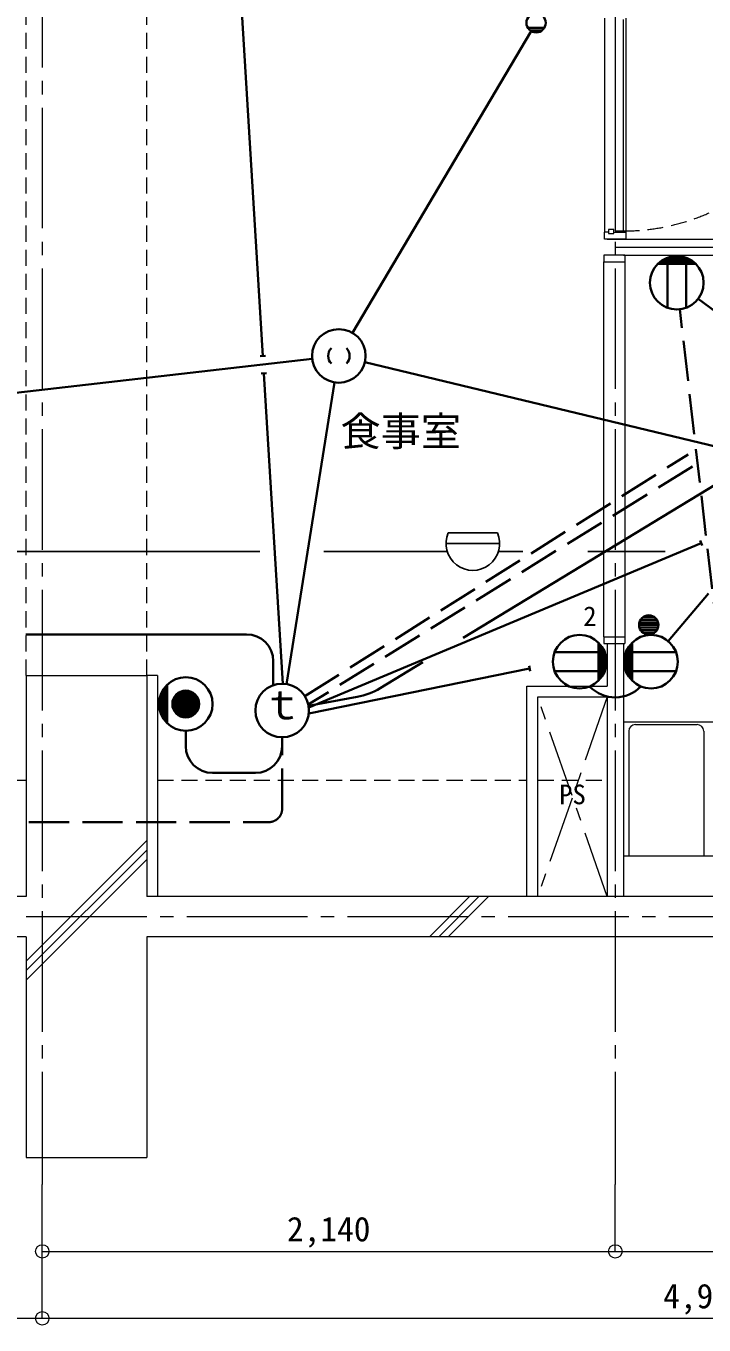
# Model space of a CAD drawing. Units: millimetres at full size, sheet at 1:50. Extents: x -9674 to 9699, y -6794 to 6791.
# Drawn here: x -3093 to -561, y -4224 to 626 of the extents above; entities that cross this region are included whole.
import ezdxf
from ezdxf.enums import TextEntityAlignment as Align

# ---------------------------------------------------------------- set-up
doc = ezdxf.new("R2010")
doc.units = ezdxf.units.MM
doc.header["$LTSCALE"] = 50
doc.header["$PDMODE"] = 32
doc.header["$PDSIZE"] = 50
for name, pattern in [('CHAIN1', [8, 5, -1, 1, -1]), ('CHAIN2', [12, 9, -1, 1, -1]), ('DASHED1', [1.8, 1.2, -0.6]), ('DASHED3', [4, 3, -1])]:
    doc.linetypes.add(name, pattern=pattern)
for name, color, linetype, lineweight in [('1-0_芯', 134, 'CHAIN2', 9), ('1-1_躯体', 134, 'Continuous', 9), ('1-2_間仕切', 134, 'Continuous', 9), ('1-3_建具', 134, 'Continuous', 9), ('1-5_設備', 134, 'Continuous', 9), ('1-7_その他', 134, 'DASHED1', 9), ('1-8_ハッチ', 134, 'Continuous', 9), ('1-B_寸法', 134, 'Continuous', 9), ('1-C_梁', 134, 'DASHED1', 9), ('2-0_芯', 2, 'Continuous', 35), ('2-E', 2, 'Continuous', 35), ('3-3', 1, 'Continuous', 25), ('3-E', 3, 'Continuous', 35)]:
    doc.layers.add(name, color=color, linetype=linetype, lineweight=lineweight)
doc.layers.add('1-A_文字', color=134, linetype='Continuous')
doc.styles.add('ＭＳ ゴシック', font='')
doc.styles.get('ＭＳ ゴシック').set_extended_font_data('MS Gothic')

msp = doc.modelspace()

# ---------------------------------------------------------------- linework, layer by layer
at = {"layer": '1-0_芯'}
for p, q in [((-3032.5, 4520.51), (-3032.5, -3699.49)), ((-892.5, 4520.51), (-892.5, -3699.49)), ((-892.5, -199.49), (2687.5, -199.49)), ((-8492.5, -2699.49), (8517.5, -2699.49))]:
    msp.add_line(p, q, dxfattribs=at)
at = {"layer": '1-1_躯体'}
for p, q in [((-3092.5, -1799.49), (-3092.5, -2624.49)), ((-3092.5, -2624.49), (-6692.5, -2624.49)), ((1857.5, -2624.49), (-2642.5, -2624.49)), ((-3092.5, -2774.49), (-3092.5, -3599.49)), ((-2642.5, -2774.49), (-2642.5, -3599.49)), ((1857.5, -2774.49), (-2642.5, -2774.49)), ((-3092.5, -3599.49), (-2642.5, -3599.49))]:
    msp.add_line(p, q, dxfattribs=at)
for points in [[(-3092.5, -1799.49), (-2642.5, -1799.49), (-2642.5, -2624.49)], [(-3092.5, -2774.49), (-6692.5, -2774.49), (-6692.5, -3599.49)]]:
    msp.add_lwpolyline(points, dxfattribs=at)
at = {"layer": '1-2_間仕切'}
for p, q in [((-922.5, -169.49), (253.5, -169.49)), ((-862.5, -229.49), (-471.5, -229.49)), ((-922.5, -1679.49), (-922.5, -1839.49)), ((-862.5, -1679.49), (-862.5, -2624.49)), ((-2602.5, -1799.49), (-2642.5, -1799.49)), ((-2602.5, -1799.49), (-2602.5, -2624.49)), ((-1222.5, -2624.49), (-1222.5, -1839.49)), ((-1222.5, -1839.49), (-922.5, -1839.49)), ((-1182.5, -2624.49), (-1182.5, -1879.49)), ((-1182.5, -1879.49), (-922.5, -1879.49)), ((-922.5, -1879.49), (-922.5, -2624.49))]:
    msp.add_line(p, q, dxfattribs=at)
at = {"layer": '1-3_建具'}
for p, q in [((-932.5, 655.51), (-932.5, -144.49)), ((-892.5, 650.51), (-892.5, -139.49)), ((-862.5, -139.49), (-862.5, 650.51)), ((-932.5, -169.49), (-932.5, -144.49)), ((-917.5, -144.49), (-932.5, -144.49)), ((-917.5, -134.49), (-917.5, -149.49)), ((-897.5, -134.49), (-917.5, -134.49)), ((-897.5, -149.49), (-897.5, -134.49)), ((-892.5, -139.49), (-862.5, -139.49)), ((-852.5, -169.49), (-852.5, -144.49)), ((-852.5, -169.49), (-932.5, -169.49)), ((-917.5, -149.49), (-897.5, -149.49)), ((-935, -229.49), (-935, -254.49)), ((-857, -229.49), (-935, -229.49)), ((-857, -229.49), (-857, -254.49)), ((-935, -254.49), (-857, -254.49)), ((-935, -1654.49), (-935, -254.49)), ((-857, -254.49), (-857, -1654.49)), ((-935, -1654.49), (-857, -1654.49)), ((-935, -1654.49), (-935, -1679.49)), ((-935, -1679.49), (-857, -1679.49)), ((-857, -1654.49), (-857, -1679.49))]:
    msp.add_line(p, q, dxfattribs=at)
msp.add_lwpolyline([(-897.5, -144.49), (-852.5, -144.49), (-852.5, 655.51)], dxfattribs=at)
at = {"layer": '1-3_建具', "linetype": 'DASHED1'}
msp.add_arc((-862.5, 650.51), 790, 270, 360, dxfattribs=at)
at = {"layer": '1-5_設備'}
for p, q in [((-862.5, -1972.49), (1847.5, -1972.49)), ((-817.5, -1982.49), (-587.5, -1982.49)), ((-842.5, -2007.49), (-842.5, -2472.49)), ((-562.5, -2007.49), (-562.5, -2472.49)), ((-862.5, -2472.49), (1857.5, -2472.49))]:
    msp.add_line(p, q, dxfattribs=at)
for centre, start, end in [((-817.5, -2007.49), 90, 180), ((-587.5, -2007.49), 0, 90)]:
    msp.add_arc(centre, 25, start, end, dxfattribs=at)
at = {"layer": '1-7_その他', "linetype": 'CHAIN1'}
for p, q in [((-922.5, -1879.49), (-1182.5, -2624.49)), ((-922.5, -2624.49), (-1182.5, -1879.49))]:
    msp.add_line(p, q, dxfattribs=at)
at = {"layer": '1-8_ハッチ'}
for p, q in [((-3092.5, -2865.76), (-2642.5, -2415.76)), ((-3092.5, -2901.11), (-2642.5, -2451.11)), ((-3092.5, -2936.47), (-2642.5, -2486.47)), ((-1587.02, -2774.49), (-1437.02, -2624.49)), ((-1551.67, -2774.49), (-1401.67, -2624.49)), ((-1516.31, -2774.49), (-1366.31, -2624.49))]:
    msp.add_line(p, q, dxfattribs=at)
at = {"layer": '1-B_寸法'}
for p, q in [((-3032.5, -4199.49), (-3032.5, -3699.49)), ((-892.5, -3949.49), (-892.5, -3699.49)), ((-3032.5, -3949.49), (-892.5, -3949.49)), ((-892.5, -3949.49), (1917.5, -3949.49)), ((-6752.5, -4199.49), (-3032.5, -4199.49)), ((-3032.5, -4199.49), (1917.5, -4199.49))]:
    msp.add_line(p, q, dxfattribs=at)
for p in [(-3032.5, -3949.49), (-892.5, -3949.49), (-3032.5, -4199.49)]:
    msp.add_point(p, dxfattribs=at)
at = {"layer": '1-C_梁'}
for p, q in [((-3092.5, -1799.49), (-3092.5, 670.51)), ((-2642.5, -1799.49), (-2642.5, 670.51)), ((-6657.5, -2189.49), (-3092.5, -2189.49)), ((-2602.5, -2189.49), (-1222.5, -2189.49)), ((-1182.5, -2189.49), (-922.5, -2189.49))]:
    msp.add_line(p, q, dxfattribs=at)
at = {"layer": '2-0_芯'}
for p, q in [((-1874.05, -520.01), (-1206.69, 606.98)), ((-1218.91, 618.57), (-1157.99, 618.57)), ((-1210.05, 608.97), (-1166.85, 608.97)), ((-621.57, -241.68), (-704.5, -241.68)), ((-698.03, -239), (-698.03, -426.39)), ((-638.71, -235.68), (-687.35, -235.68)), ((-628.03, -239), (-628.03, -426.39)), ((-591.62, -262.68), (-734.45, -262.68)), ((-594.69, -259.68), (-731.37, -259.68)), ((-601.72, -253.68), (-724.34, -253.68)), ((-610.35, -247.68), (-715.71, -247.68)), ((-582.8, -392.42), (402.07, -1125.55)), ((-4821.46, -937.04), (-2024.35, -617.4)), ((-1827.78, -629.44), (385.07, -1161.87)), ((-1940.79, -704.79), (-2120.96, -1831.17)), ((-2037.42, -1918.39), (-571.85, -1304.89)), ((-567.99, -1314.11), (-575.72, -1295.66)), ((-694.88, -1671.14), (-545.03, -1493.03)), ((-798.2, -1591.37), (-737.29, -1591.37)), ((-789.35, -1581.77), (-746.14, -1581.77)), ((-2269.9, -1645.67), (-3094.35, -1645.67)), ((-803.75, -1610.58), (-731.74, -1610.58)), ((-802.45, -1600.97), (-733.04, -1600.97)), ((-802.45, -1620.18), (-733.04, -1620.18)), ((-798.2, -1629.78), (-737.29, -1629.78)), ((-789.35, -1639.38), (-746.14, -1639.38)), ((-955.71, -1676.26), (-955.71, -1819.08)), ((-952.71, -1679.33), (-952.71, -1816.01)), ((-946.71, -1686.36), (-946.71, -1808.98)), ((-940.71, -1694.99), (-940.71, -1800.35)), ((-844.29, -1694.99), (-844.29, -1800.35)), ((-838.29, -1686.36), (-838.29, -1808.98)), ((-832.29, -1679.33), (-832.29, -1816.01)), ((-829.29, -1676.26), (-829.29, -1819.08)), ((-2169.9, -1745.67), (-2169.9, -1835.57)), ((-1119.42, -1712.67), (-932.03, -1712.67)), ((-934.71, -1706.21), (-934.71, -1789.13)), ((-928.71, -1723.35), (-928.71, -1771.99)), ((-856.29, -1723.35), (-856.29, -1771.99)), ((-665.58, -1712.67), (-852.97, -1712.67)), ((-850.29, -1706.21), (-850.29, -1789.13)), ((-1119.42, -1782.67), (-932.03, -1782.67)), ((-665.58, -1782.67), (-852.97, -1782.67))]:
    msp.add_line(p, q, dxfattribs=at)
for centre, radius in [((-1188.45, 637.77), 36.01), ((-663.03, -332.69), 100.02), ((-1925, -606.05), 100), ((-767.74, -1610.58), 36.01), ((-1025.73, -1747.67), 100.02), ((-759.27, -1747.67), 100.02)]:
    msp.add_circle(centre, radius, dxfattribs=at)
for centre, radius, start, end in [((-1924.92, -606.05), 40.08, 134.60828, 225.39175), ((-1925.08, -606.05), 40.08, 314.60828, 45.39175), ((-2269.9, -1745.67), 100, 0, 90), ((-892.5, -1747.67), 133.23, 224.46138, 315.9047)]:
    msp.add_arc(centre, radius, start, end, dxfattribs=at)
at = {"layer": '2-E', "linetype": 'DASHED3'}
for p, q in [((-597.73, -897.89), (-651.55, -432.05)), ((-416.21, -2469.13), (-591.26, -953.9))]:
    msp.add_line(p, q, dxfattribs=at)
at = {"layer": '3-3'}
for p, q in [((-1524.65, -1306.82), (-1324.61, -1306.82)), ((-1516.32, -1266.81), (-1332.95, -1266.81)), ((-2220.38, -1336.82), (-4564.27, -1336.82)), ((-1520.05, -1336.82), (-1981.27, -1336.82)), ((-1237.4, -1336.82), (-1329.21, -1336.82)), ((-706.06, -1336.82), (-994.98, -1336.82))]:
    msp.add_line(p, q, dxfattribs=at)
msp.add_arc((-1424.63, -1306.81), 100.03, 156.4305, 23.56947, dxfattribs=at)
at = {"layer": '3-E'}
for p, q in [((-2314.24, 1112.88), (-2208.81, -606.85)), ((-1461.18, -1658.73), (2507.34, 750.46)), ((-2198.82, -606.24), (-2218.79, -607.46)), ((-2194.86, -670.86), (-2214.82, -672.09)), ((-2204.84, -671.48), (-2133.82, -1829.96)), ((-1212.48, -1772.95), (-2037.46, -1941.77)), ((-1770.95, -1846.78), (-1610.95, -1749.65)), ((-1214.49, -1763.16), (-1210.48, -1782.75)), ((-2572.66, -1970.72), (-2572.66, -1840.74)), ((-2566.66, -1977.15), (-2566.66, -1834.32)), ((-2590.66, -1939.85), (-2590.66, -1871.62)), ((-2584.66, -1953.23), (-2584.66, -1858.24)), ((-2578.66, -1962.97), (-2578.66, -1848.5)), ((-2448.97, -1890.73), (-2544.36, -1890.73)), ((-2450.84, -1885.73), (-2542.49, -1885.73)), ((-2453.36, -1880.73), (-2539.96, -1880.73)), ((-2456.66, -1875.73), (-2536.66, -1875.73)), ((-2460.96, -1870.73), (-2532.37, -1870.73)), ((-2466.66, -1865.73), (-2526.66, -1865.73)), ((-2474.87, -1860.73), (-2518.46, -1860.73)), ((-1856.12, -1879.07), (-2038.35, -1912.09)), ((-2446.66, -1905.73), (-2546.66, -1905.73)), ((-2446.91, -1900.73), (-2546.41, -1900.73)), ((-2446.91, -1910.73), (-2546.41, -1910.73)), ((-2447.67, -1895.73), (-2545.65, -1895.73)), ((-2447.67, -1915.73), (-2545.65, -1915.73)), ((-2448.97, -1920.73), (-2544.36, -1920.73)), ((-2450.84, -1925.73), (-2542.49, -1925.73)), ((-2453.36, -1930.73), (-2539.96, -1930.73)), ((-2456.66, -1935.73), (-2536.66, -1935.73)), ((-2460.96, -1940.73), (-2532.37, -1940.73)), ((-2466.66, -1945.73), (-2526.66, -1945.73)), ((-2474.87, -1950.73), (-2518.46, -1950.73)), ((-2496.66, -2062.93), (-2496.66, -2005.73)), ((-2136.75, -2062.93), (-2136.75, -2029.91)), ((-2236.75, -2162.93), (-2396.66, -2162.93))]:
    msp.add_line(p, q, dxfattribs=at)
at = {"layer": '3-E', "linetype": 'DASHED3'}
for p, q in [((-2052.17, -1876.57), (-620.52, -973.72)), ((-604.07, -1018.43), (-2039.31, -1907.45)), ((-2136.75, -2296.76), (-2136.75, -2029.91)), ((-6482.44, -2346.76), (-2186.75, -2346.76))]:
    msp.add_line(p, q, dxfattribs=at)
at = {"layer": '3-E'}
for centre, radius in [((-2496.66, -1905.73), 100), ((-2136.75, -1929.91), 100), ((-2496.66, -1905.73), 50)]:
    msp.add_circle(centre, radius, dxfattribs=at)
for centre, radius, start, end in [((-1900.68, -1633.08), 250, 280.26876, 301.26087), ((-2396.66, -2062.93), 100, 180, 270), ((-2236.75, -2062.93), 100, 270, 0)]:
    msp.add_arc(centre, radius, start, end, dxfattribs=at)
at = {"layer": '3-E', "linetype": 'DASHED3'}
msp.add_arc((-2186.75, -2296.76), 50, 270, 0, dxfattribs=at)

# ---------------------------------------------------------------- texts
at = {"layer": '1-A_文字', "style": 'ＭＳ ゴシック'}
for s, height, p in [('食事室', 110, (-1918.88, -975.25)), ('PS', 73.31, (-1102.5, -2301.99))]:
    msp.add_text(s, height=height, dxfattribs=at).set_placement(p, align=Align.BOTTOM_LEFT)
at = {"layer": '1-B_寸法', "style": 'ＭＳ ゴシック'}
for s, p in [('2,140', (-2118.75, -3939.49)), ('4,950', (-713.75, -4189.49))]:
    msp.add_text(s, height=91.64, dxfattribs=at).set_placement(p, align=Align.BOTTOM_LEFT)
at = {"layer": '2-0_芯', "color": 7, "style": 'ＭＳ ゴシック'}
msp.add_text('2', height=73.31, dxfattribs=at).set_placement((-1012.34, -1636.58), align=Align.BOTTOM_LEFT)
at = {"layer": '2-E', "color": 7, "style": 'ＭＳ ゴシック'}
msp.add_text('ｔ', height=110, dxfattribs=at).set_placement((-2211.75, -1995.84), align=Align.BOTTOM_LEFT)

doc.saveas('drawing.dxf')
